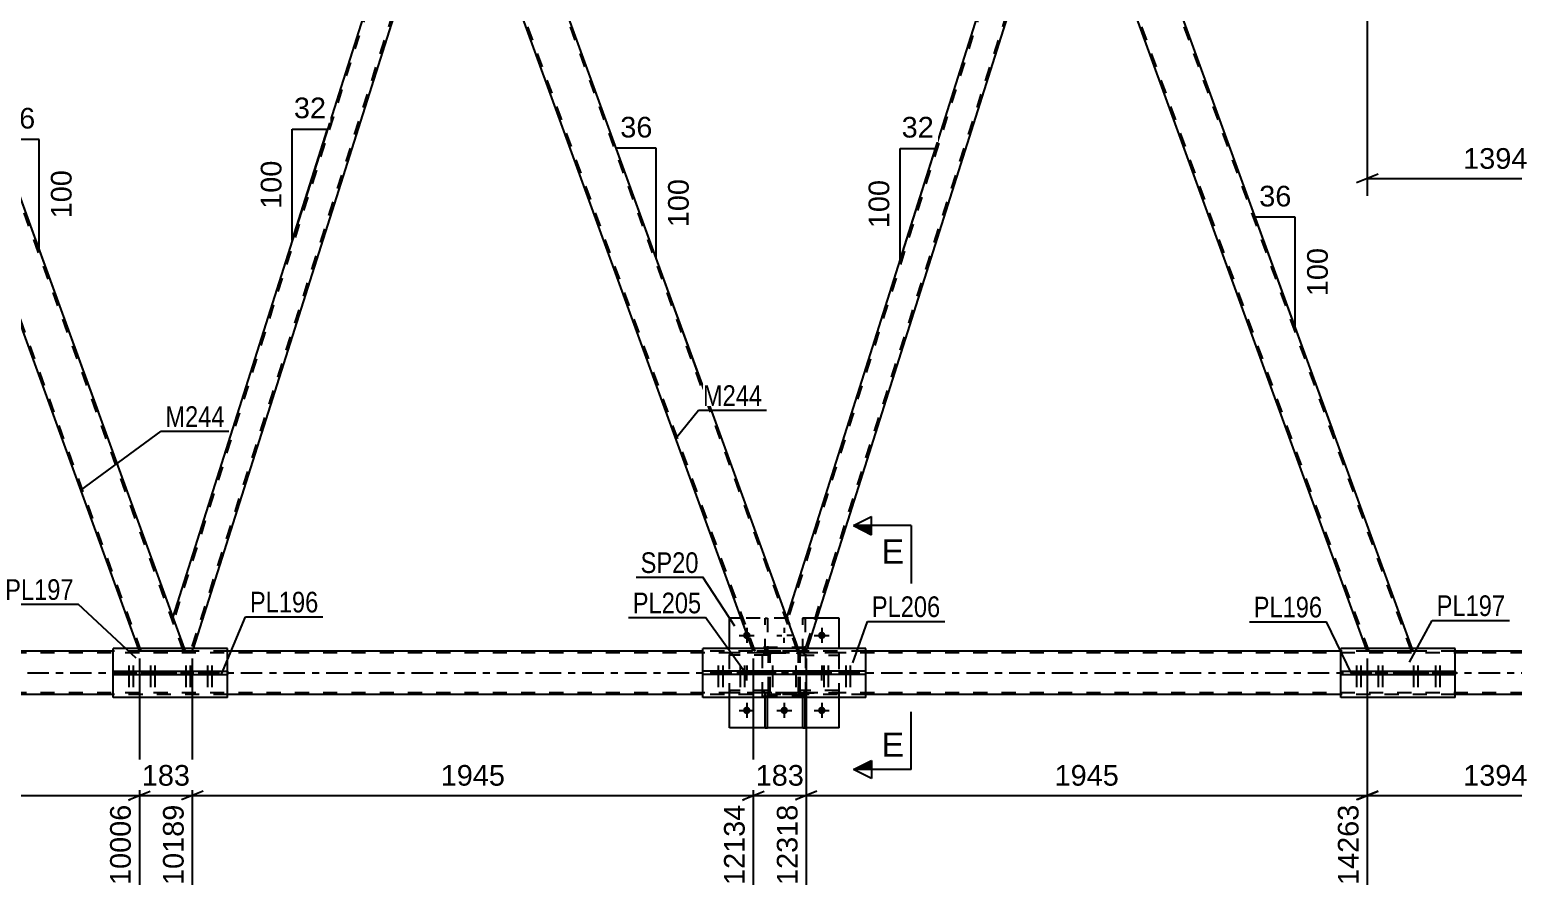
# Model space of a CAD drawing. Header units: millimetres. Extents: x 0 to 841, y -266 to 594.
# Drawn here: x 515.1 to 720.8, y 245.4 to 364.6 of the extents above; entities that cross this region are included whole.
import ezdxf

# ---------------------------------------------------------------- set-up
doc = ezdxf.new("R2010")
doc.units = ezdxf.units.MM
doc.linetypes.add('DXK_LINE_DOT2', pattern=[3.9198, 1.9599, -1.9599])
doc.linetypes.add('DXK_LINE_DOT3', pattern=[5.9187, 2.979, -0.9799, 0.9799, -0.9799])
doc.styles.add('Arial', font='arial.ttf', dxfattribs={"height": 0.2})
doc.styles.add('Arial Narrow', font='ARIALN.TTF', dxfattribs={"height": 0.2})

# ---------------------------------------------------------------- blocks, each defined once
blk = doc.blocks.new('Part-317311845-6178 - 5789')
at = {"color": 2, "linetype": 'Continuous'}
for p, q in [((631.02, 278.78), (608.42, 278.78)), ((608.42, 275.62), (608.42, 278.78)), ((631.02, 275.62), (631.02, 278.78)), ((608.42, 271.98), (608.42, 275.14)), ((631.02, 271.98), (631.02, 275.14)), ((631.02, 271.98), (608.42, 271.98))]:
    blk.add_line(p, q, dxfattribs=at)
at = {"color": 7, "linetype": 'DXK_LINE_DOT2'}
for p, q in [((608.42, 275.14), (608.42, 275.62)), ((631.02, 275.14), (631.02, 275.62))]:
    blk.add_line(p, q, dxfattribs=at)
blk = doc.blocks.new('Bolt-317311845-5844 - 5789')
at = {"linetype": 'Continuous'}
for points in [[(615.05, 280.58, -1), (614.01, 280.58, -1)], [(625.45, 280.58, -1), (624.41, 280.58, -1)], [(615.05, 270.18, -1), (614.01, 270.18, -1)], [(620.25, 270.18, -1), (619.21, 270.18, -1)], [(625.45, 270.18, -1), (624.41, 270.18, -1)]]:
    blk.add_hatch(color=1, dxfattribs=at).paths.add_polyline_path(points)
at = {"color": 1, "linetype": 'Continuous'}
for p, q in [((613.49, 280.58), (615.57, 280.58)), ((614.53, 281.62), (614.53, 279.54)), ((618.69, 280.58), (619.39, 280.58)), ((619.73, 281.62), (619.73, 280.92)), ((619.73, 279.54), (619.73, 280.23)), ((620.77, 280.58), (620.08, 280.58)), ((623.89, 280.58), (625.97, 280.58)), ((624.93, 281.62), (624.93, 279.54)), ((614.53, 276.42), (614.53, 275.72)), ((624.93, 276.42), (624.93, 275.72)), ((613.49, 275.38), (614.19, 275.38)), ((614.53, 274.34), (614.53, 275.03)), ((615.57, 275.38), (614.88, 275.38)), ((623.89, 275.38), (624.59, 275.38)), ((624.93, 274.34), (624.93, 275.03)), ((625.97, 275.38), (625.28, 275.38)), ((613.49, 270.18), (615.57, 270.18)), ((614.53, 271.22), (614.53, 269.14)), ((618.69, 270.18), (620.77, 270.18)), ((619.73, 271.22), (619.73, 269.14)), ((623.89, 270.18), (625.97, 270.18)), ((624.93, 271.22), (624.93, 269.14))]:
    blk.add_line(p, q, dxfattribs=at)
blk = doc.blocks.new('Part-317311845-6183 - 5789')
at = {"color": 2, "linetype": 'Continuous'}
for p, q in [((614.83, 275.62), (608.42, 275.62)), ((608.42, 275.14), (608.42, 275.62)), ((614.83, 275.14), (608.42, 275.14)), ((631.02, 275.62), (614.83, 275.62)), ((614.83, 275.14), (614.83, 275.62)), ((631.02, 275.14), (614.83, 275.14)), ((616.32, 275.14), (616.32, 275.62)), ((623.12, 275.14), (623.12, 275.62)), ((624.62, 275.62), (624.62, 275.14)), ((631.02, 275.14), (631.02, 275.62))]:
    blk.add_line(p, q, dxfattribs=at)
blk = doc.blocks.new('Part-317311845-6388 - 5789')
at = {"color": 7, "linetype": 'DXK_LINE_DOT2'}
for p, q in [((622.29, 278.13), (622.29, 282.98)), ((622.29, 282.98), (622.61, 282.98)), ((622.61, 282.98), (622.61, 278.13)), ((622.29, 278.73), (622.61, 278.73)), ((622.61, 278.13), (622.29, 278.13))]:
    blk.add_line(p, q, dxfattribs=at)
blk = doc.blocks.new('Part-317311845-6386 - 5789')
at = {"color": 7, "linetype": 'DXK_LINE_DOT2'}
for p, q in [((622.61, 272.61), (622.29, 272.61)), ((622.29, 271.98), (622.29, 272.61)), ((622.29, 272.01), (622.61, 272.01)), ((622.61, 271.98), (622.61, 272.61))]:
    blk.add_line(p, q, dxfattribs=at)
at = {"color": 2, "linetype": 'Continuous'}
for p, q in [((622.29, 267.78), (622.29, 271.98)), ((622.61, 267.78), (622.61, 271.98)), ((622.29, 267.78), (622.61, 267.78))]:
    blk.add_line(p, q, dxfattribs=at)
blk = doc.blocks.new('Part-317311845-5930 - 5789')
at = {"color": 7, "linetype": 'DXK_LINE_DOT2'}
for p, q in [((663.65, 397.38), (657.26, 397.38)), ((657.41, 396.98), (657.26, 397.38)), ((700.83, 278.38), (657.52, 397.38)), ((706.7, 278.38), (663.39, 397.38)), ((663.79, 396.98), (663.65, 397.38)), ((700.57, 278.38), (700.43, 278.78)), ((706.96, 278.38), (700.57, 278.38)), ((706.96, 278.38), (706.81, 278.78))]:
    blk.add_line(p, q, dxfattribs=at)
at = {"color": 2, "linetype": 'Continuous'}
for p, q in [((700.43, 278.78), (657.41, 396.98)), ((706.81, 278.78), (663.79, 396.98))]:
    blk.add_line(p, q, dxfattribs=at)
blk = doc.blocks.new('Part-317311845-5950 - 5789')
at = {"color": 7, "linetype": 'DXK_LINE_DOT2'}
for p, q in [((578.51, 397.38), (572.13, 397.38)), ((572.27, 396.98), (572.13, 397.38)), ((615.69, 278.38), (572.38, 397.38)), ((621.57, 278.38), (578.26, 397.38)), ((578.66, 396.98), (578.51, 397.38)), ((615.44, 278.38), (615.29, 278.78)), ((621.82, 278.38), (615.44, 278.38)), ((621.82, 278.38), (621.68, 278.78))]:
    blk.add_line(p, q, dxfattribs=at)
at = {"color": 2, "linetype": 'Continuous'}
for p, q in [((615.29, 278.78), (572.27, 396.98)), ((621.68, 278.78), (578.66, 396.98))]:
    blk.add_line(p, q, dxfattribs=at)
blk = doc.blocks.new('Part-317311845-5955 - 5789')
at = {"color": 7, "linetype": 'DXK_LINE_DOT2'}
for p, q in [((656.56, 397.38), (620.22, 282.77)), ((656.31, 397.38), (656.18, 396.98)), ((657.26, 397.38), (656.31, 397.38)), ((657.26, 397.38), (659, 392.61)), ((658.86, 392.98), (622.52, 278.38)), ((621.82, 278.38), (620.09, 283.14)), ((622.77, 278.38), (621.82, 278.38)), ((622.77, 278.38), (622.9, 278.78))]:
    blk.add_line(p, q, dxfattribs=at)
at = {"color": 2, "linetype": 'Continuous'}
for p, q in [((656.18, 396.98), (620.09, 283.14)), ((659, 392.61), (622.9, 278.78))]:
    blk.add_line(p, q, dxfattribs=at)
blk = doc.blocks.new('Part-317311845-5960 - 5789')
at = {"color": 7, "linetype": 'DXK_LINE_DOT2'}
for p, q in [((571.43, 397.38), (535.09, 282.77)), ((571.18, 397.38), (571.05, 396.98)), ((572.13, 397.38), (571.18, 397.38)), ((572.13, 397.38), (573.86, 392.61)), ((573.73, 392.98), (537.39, 278.38)), ((536.69, 278.38), (534.95, 283.14)), ((537.64, 278.38), (536.69, 278.38)), ((537.64, 278.38), (537.77, 278.78))]:
    blk.add_line(p, q, dxfattribs=at)
at = {"color": 2, "linetype": 'Continuous'}
for p, q in [((571.05, 396.98), (534.95, 283.14)), ((573.86, 392.61), (537.77, 278.78))]:
    blk.add_line(p, q, dxfattribs=at)
blk = doc.blocks.new('Part-317311845-5978 - 5789')
at = {"color": 2, "linetype": 'Continuous'}
for p, q in [((612.13, 278.78), (612.13, 282.98)), ((613.76, 282.98), (612.13, 282.98)), ((627.33, 282.98), (624.23, 282.98)), ((627.33, 278.78), (627.33, 282.98)), ((612.13, 267.78), (612.13, 271.98)), ((627.33, 267.78), (627.33, 271.98)), ((627.33, 267.78), (612.13, 267.78))]:
    blk.add_line(p, q, dxfattribs=at)
at = {"color": 7, "linetype": 'DXK_LINE_DOT2'}
for p, q in [((624.23, 282.98), (613.76, 282.98)), ((612.13, 271.98), (612.13, 278.78)), ((627.33, 271.98), (627.33, 278.78))]:
    blk.add_line(p, q, dxfattribs=at)
blk = doc.blocks.new('Part-317311845-6356 - 5789')
at = {"color": 7, "linetype": 'DXK_LINE_DOT2'}
for p, q in [((617.41, 272.61), (617.09, 272.61)), ((617.09, 271.98), (617.09, 272.61)), ((617.09, 272.01), (617.41, 272.01)), ((617.41, 271.98), (617.41, 272.61))]:
    blk.add_line(p, q, dxfattribs=at)
at = {"color": 2, "linetype": 'Continuous'}
for p, q in [((617.09, 267.78), (617.09, 271.98)), ((617.41, 267.78), (617.41, 271.98)), ((617.09, 267.78), (617.41, 267.78))]:
    blk.add_line(p, q, dxfattribs=at)
blk = doc.blocks.new('Bolt-317311845-6173 - 5789')
at = {"linetype": 'Continuous'}
for points in [[(529.19, 275.62), (528.47, 275.62), (528.47, 275.14), (529.19, 275.14)], [(529.79, 275.62), (529.07, 275.62), (529.07, 275.14), (529.79, 275.14)], [(532.2, 275.62), (531.48, 275.62), (531.48, 275.14), (532.2, 275.14)], [(532.8, 275.62), (532.08, 275.62), (532.08, 275.14), (532.8, 275.14)]]:
    blk.add_hatch(color=1, dxfattribs=at).paths.add_polyline_path(points)
at = {"color": 1, "linetype": 'Continuous'}
for p, q in [((528.83, 276.42), (528.83, 273.42)), ((529.43, 276.42), (529.43, 273.42)), ((531.84, 276.42), (531.84, 273.42)), ((532.44, 276.42), (532.44, 273.42)), ((528.47, 275.62), (528.47, 275.14)), ((529.07, 275.62), (529.07, 275.14)), ((529.19, 275.62), (529.19, 275.14)), ((529.79, 275.62), (529.79, 275.14)), ((531.48, 275.62), (531.48, 275.14)), ((532.08, 275.62), (532.08, 275.14)), ((532.2, 275.62), (532.2, 275.14)), ((532.8, 275.62), (532.8, 275.14))]:
    blk.add_line(p, q, dxfattribs=at)
blk = doc.blocks.new('Part-317311845-6358 - 5789')
at = {"color": 7, "linetype": 'DXK_LINE_DOT2'}
for p, q in [((617.09, 278.13), (617.09, 282.98)), ((617.09, 282.98), (617.41, 282.98)), ((617.41, 282.98), (617.41, 278.13)), ((617.09, 278.73), (617.41, 278.73)), ((617.41, 278.13), (617.09, 278.13))]:
    blk.add_line(p, q, dxfattribs=at)
blk = doc.blocks.new('Bolt-317311845-6213 - 5789')
at = {"linetype": 'Continuous'}
for points in [[(699.45, 275.62), (698.73, 275.62), (698.73, 275.14), (699.45, 275.14)], [(700.06, 275.62), (699.34, 275.62), (699.34, 275.14), (700.06, 275.14)], [(702.47, 275.62), (701.75, 275.62), (701.75, 275.14), (702.47, 275.14)], [(703.07, 275.62), (702.35, 275.62), (702.35, 275.14), (703.07, 275.14)]]:
    blk.add_hatch(color=1, dxfattribs=at).paths.add_polyline_path(points)
at = {"color": 1, "linetype": 'Continuous'}
for p, q in [((699.09, 276.42), (699.09, 273.42)), ((699.7, 276.42), (699.7, 273.42)), ((702.11, 276.42), (702.11, 273.42)), ((702.71, 276.42), (702.71, 273.42)), ((698.73, 275.62), (698.73, 275.14)), ((699.34, 275.62), (699.34, 275.14)), ((699.45, 275.62), (699.45, 275.14)), ((700.06, 275.62), (700.06, 275.14)), ((701.75, 275.62), (701.75, 275.14)), ((702.35, 275.62), (702.35, 275.14)), ((702.47, 275.62), (702.47, 275.14)), ((703.07, 275.62), (703.07, 275.14))]:
    blk.add_line(p, q, dxfattribs=at)
blk = doc.blocks.new('Part-317311845-6131 - 5789')
at = {"color": 7, "linetype": 'DXK_LINE_DOT2'}
for p, q in [((722.38, 278.14), (130.06, 278.14)), ((542.52, 278.38), (526.66, 278.38)), ((631.02, 278.38), (608.42, 278.38)), ((712.78, 278.38), (696.93, 278.38)), ((722.38, 272.62), (130.06, 272.62)), ((542.52, 272.38), (526.66, 272.38)), ((631.02, 272.38), (608.42, 272.38)), ((712.78, 272.38), (696.93, 272.38))]:
    blk.add_line(p, q, dxfattribs=at)
at = {"color": 2, "linetype": 'Continuous'}
for p, q in [((526.66, 278.38), (460.76, 278.38)), ((608.42, 278.38), (542.52, 278.38)), ((696.93, 278.38), (631.02, 278.38)), ((722.38, 278.38), (712.78, 278.38)), ((526.66, 272.38), (460.76, 272.38)), ((608.42, 272.38), (542.52, 272.38)), ((696.93, 272.38), (631.02, 272.38)), ((722.38, 272.38), (712.78, 272.38))]:
    blk.add_line(p, q, dxfattribs=at)
at = {"color": 7, "linetype": 'DXK_LINE_DOT3'}
blk.add_line((130.06, 275.38), (722.38, 275.38), dxfattribs=at)
blk = doc.blocks.new('Part-317311845-6171 - 5789')
at = {"color": 2, "linetype": 'Continuous'}
for p, q in [((526.66, 275.62), (542.52, 275.62)), ((526.66, 275.62), (526.66, 275.14)), ((526.66, 275.14), (542.52, 275.14)), ((533.07, 275.14), (533.07, 275.62)), ((536.11, 275.62), (536.11, 275.14)), ((542.52, 275.62), (542.52, 275.14))]:
    blk.add_line(p, q, dxfattribs=at)
blk = doc.blocks.new('Bolt-317311845-6172 - 5789')
at = {"linetype": 'Continuous'}
for points in [[(537.09, 275.62), (536.37, 275.62), (536.37, 275.14), (537.09, 275.14)], [(537.7, 275.62), (536.98, 275.62), (536.98, 275.14), (537.7, 275.14)], [(540.11, 275.62), (539.39, 275.62), (539.39, 275.14), (540.11, 275.14)], [(540.71, 275.62), (539.99, 275.62), (539.99, 275.14), (540.71, 275.14)]]:
    blk.add_hatch(color=1, dxfattribs=at).paths.add_polyline_path(points)
at = {"color": 1, "linetype": 'Continuous'}
for p, q in [((536.73, 276.42), (536.73, 273.42)), ((537.34, 276.42), (537.34, 273.42)), ((539.75, 276.42), (539.75, 273.42)), ((540.35, 276.42), (540.35, 273.42)), ((536.37, 275.62), (536.37, 275.14)), ((536.98, 275.62), (536.98, 275.14)), ((537.09, 275.62), (537.09, 275.14)), ((537.7, 275.62), (537.7, 275.14)), ((539.39, 275.62), (539.39, 275.14)), ((539.99, 275.62), (539.99, 275.14)), ((540.11, 275.62), (540.11, 275.14)), ((540.71, 275.62), (540.71, 275.14))]:
    blk.add_line(p, q, dxfattribs=at)
blk = doc.blocks.new('Bolt-317311845-6212 - 5789')
at = {"linetype": 'Continuous'}
for points in [[(707.36, 275.62), (706.64, 275.62), (706.64, 275.14), (707.36, 275.14)], [(707.96, 275.62), (707.24, 275.62), (707.24, 275.14), (707.96, 275.14)], [(710.38, 275.62), (709.66, 275.62), (709.66, 275.14), (710.38, 275.14)], [(710.98, 275.62), (710.26, 275.62), (710.26, 275.14), (710.98, 275.14)]]:
    blk.add_hatch(color=1, dxfattribs=at).paths.add_polyline_path(points)
at = {"color": 1, "linetype": 'Continuous'}
for p, q in [((707, 276.42), (707, 273.42)), ((707.6, 276.42), (707.6, 273.42)), ((710.02, 276.42), (710.02, 273.42)), ((710.62, 276.42), (710.62, 273.42)), ((706.64, 275.62), (706.64, 275.14)), ((707.24, 275.62), (707.24, 275.14)), ((707.36, 275.62), (707.36, 275.14)), ((707.96, 275.62), (707.96, 275.14)), ((709.66, 275.62), (709.66, 275.14)), ((710.26, 275.62), (710.26, 275.14)), ((710.38, 275.62), (710.38, 275.14)), ((710.98, 275.62), (710.98, 275.14))]:
    blk.add_line(p, q, dxfattribs=at)
blk = doc.blocks.new('Part-317311845-6218 - 5789')
at = {"color": 2, "linetype": 'Continuous'}
for p, q in [((712.78, 278.78), (696.93, 278.78)), ((696.93, 275.62), (696.93, 278.78)), ((712.78, 275.62), (712.78, 278.78)), ((696.93, 271.98), (696.93, 275.14)), ((712.78, 271.98), (712.78, 275.14)), ((712.78, 271.98), (696.93, 271.98))]:
    blk.add_line(p, q, dxfattribs=at)
at = {"color": 7, "linetype": 'DXK_LINE_DOT2'}
for p, q in [((696.93, 275.14), (696.93, 275.62)), ((712.78, 275.14), (712.78, 275.62))]:
    blk.add_line(p, q, dxfattribs=at)
blk = doc.blocks.new('Part-317311845-6223 - 5789')
at = {"color": 2, "linetype": 'Continuous'}
for p, q in [((696.93, 275.62), (712.78, 275.62)), ((696.93, 275.62), (696.93, 275.14)), ((696.93, 275.14), (712.78, 275.14)), ((703.34, 275.14), (703.34, 275.62)), ((706.38, 275.62), (706.38, 275.14)), ((712.78, 275.62), (712.78, 275.14))]:
    blk.add_line(p, q, dxfattribs=at)
blk = doc.blocks.new('Bolt-317311845-6231 - 5789')
at = {"linetype": 'Continuous'}
for points in [[(625.6, 275.62), (624.88, 275.62), (624.88, 275.14), (625.6, 275.14)], [(626.2, 275.62), (625.48, 275.62), (625.48, 275.14), (626.2, 275.14)], [(628.62, 275.62), (627.9, 275.62), (627.9, 275.14), (628.62, 275.14)], [(629.22, 275.62), (628.5, 275.62), (628.5, 275.14), (629.22, 275.14)]]:
    blk.add_hatch(color=1, dxfattribs=at).paths.add_polyline_path(points)
at = {"color": 1, "linetype": 'Continuous'}
for p, q in [((625.24, 276.42), (625.24, 273.42)), ((625.84, 276.42), (625.84, 273.42)), ((628.26, 276.42), (628.26, 273.42)), ((628.86, 276.42), (628.86, 273.42)), ((624.88, 275.62), (624.88, 275.14)), ((625.48, 275.62), (625.48, 275.14)), ((625.6, 275.62), (625.6, 275.14)), ((626.2, 275.62), (626.2, 275.14)), ((627.9, 275.62), (627.9, 275.14)), ((628.5, 275.62), (628.5, 275.14)), ((628.62, 275.62), (628.62, 275.14)), ((629.22, 275.62), (629.22, 275.14))]:
    blk.add_line(p, q, dxfattribs=at)
blk = doc.blocks.new('Bolt-317311845-6232 - 5789')
at = {"linetype": 'Continuous'}
for points in [[(618.48, 275.62), (617.76, 275.62), (617.76, 275.14), (618.48, 275.14)], [(618.48, 275.62), (617.76, 275.62), (617.76, 275.14), (618.48, 275.14)], [(621.68, 275.62), (620.96, 275.62), (620.96, 275.14), (621.68, 275.14)], [(621.68, 275.62), (620.96, 275.62), (620.96, 275.14), (621.68, 275.14)]]:
    blk.add_hatch(color=1, dxfattribs=at).paths.add_polyline_path(points)
at = {"color": 1, "linetype": 'Continuous'}
for p, q in [((618.12, 276.42), (618.12, 273.42)), ((618.12, 276.42), (618.12, 273.42)), ((621.32, 276.42), (621.32, 273.42)), ((621.32, 276.42), (621.32, 273.42)), ((617.76, 275.62), (617.76, 275.14)), ((617.76, 275.62), (617.76, 275.14)), ((618.48, 275.62), (618.48, 275.14)), ((618.48, 275.62), (618.48, 275.14)), ((620.96, 275.62), (620.96, 275.14)), ((620.96, 275.62), (620.96, 275.14)), ((621.68, 275.62), (621.68, 275.14)), ((621.68, 275.62), (621.68, 275.14))]:
    blk.add_line(p, q, dxfattribs=at)
blk = doc.blocks.new('Bolt-317311845-6233 - 5789')
at = {"linetype": 'Continuous'}
for points in [[(610.94, 275.62), (610.22, 275.62), (610.22, 275.14), (610.94, 275.14)], [(611.55, 275.62), (610.83, 275.62), (610.83, 275.14), (611.55, 275.14)], [(613.96, 275.62), (613.24, 275.62), (613.24, 275.14), (613.96, 275.14)], [(614.56, 275.62), (613.84, 275.62), (613.84, 275.14), (614.56, 275.14)]]:
    blk.add_hatch(color=1, dxfattribs=at).paths.add_polyline_path(points)
at = {"color": 1, "linetype": 'Continuous'}
for p, q in [((610.58, 276.42), (610.58, 273.42)), ((611.19, 276.42), (611.19, 273.42)), ((613.6, 276.42), (613.6, 273.42)), ((614.2, 276.42), (614.2, 273.42)), ((610.22, 275.62), (610.22, 275.14)), ((610.83, 275.62), (610.83, 275.14)), ((610.94, 275.62), (610.94, 275.14)), ((611.55, 275.62), (611.55, 275.14)), ((613.24, 275.62), (613.24, 275.14)), ((613.84, 275.62), (613.84, 275.14)), ((613.96, 275.62), (613.96, 275.14)), ((614.56, 275.62), (614.56, 275.14))]:
    blk.add_line(p, q, dxfattribs=at)
blk = doc.blocks.new('Part-317311845-6418 - 5789')
at = {"color": 7, "linetype": 'DXK_LINE_DOT2'}
for p, q in [((493.38, 397.38), (486.99, 397.38)), ((487.14, 396.98), (486.99, 397.38)), ((530.56, 278.38), (487.25, 397.38)), ((536.43, 278.38), (493.12, 397.38)), ((493.52, 396.98), (493.38, 397.38)), ((530.3, 278.38), (530.16, 278.78)), ((536.69, 278.38), (530.3, 278.38)), ((536.69, 278.38), (536.54, 278.78))]:
    blk.add_line(p, q, dxfattribs=at)
at = {"color": 2, "linetype": 'Continuous'}
for p, q in [((530.16, 278.78), (487.14, 396.98)), ((536.54, 278.78), (493.52, 396.98))]:
    blk.add_line(p, q, dxfattribs=at)
blk = doc.blocks.new('Part-317311845-6342 - 5789')
at = {"color": 7, "linetype": 'DXK_LINE_DOT2'}
for p, q in [((617.53, 272.94), (612.13, 272.94)), ((612.13, 272.94), (612.13, 272.62)), ((617.53, 272.62), (612.13, 272.62)), ((616.93, 272.62), (616.93, 272.94)), ((617.53, 272.62), (617.53, 272.94))]:
    blk.add_line(p, q, dxfattribs=at)
blk = doc.blocks.new('Part-317311845-6343 - 5789')
at = {"color": 7, "linetype": 'DXK_LINE_DOT2'}
for p, q in [((617.53, 278.14), (612.13, 278.14)), ((612.13, 278.14), (612.13, 277.82)), ((617.53, 277.82), (612.13, 277.82)), ((616.93, 277.82), (616.93, 278.14)), ((617.53, 277.82), (617.53, 278.14))]:
    blk.add_line(p, q, dxfattribs=at)
blk = doc.blocks.new('Part-317311845-6354 - 5789')
at = {"color": 7, "linetype": 'DXK_LINE_DOT2'}
for p, q in [((627.33, 272.94), (621.93, 272.94)), ((621.93, 272.94), (621.93, 272.62)), ((621.93, 272.62), (627.33, 272.62)), ((622.53, 272.62), (622.53, 272.94)), ((627.33, 272.62), (627.33, 272.94))]:
    blk.add_line(p, q, dxfattribs=at)
blk = doc.blocks.new('Part-317311845-6355 - 5789')
at = {"color": 7, "linetype": 'DXK_LINE_DOT2'}
for p, q in [((627.33, 278.14), (621.93, 278.14)), ((621.93, 278.14), (621.93, 277.82)), ((621.93, 277.82), (627.33, 277.82)), ((622.53, 277.82), (622.53, 278.14)), ((627.33, 277.82), (627.33, 278.14))]:
    blk.add_line(p, q, dxfattribs=at)
blk = doc.blocks.new('Part-317311845-6371 - 5789')
at = {"color": 7, "linetype": 'DXK_LINE_DOT2'}
for p, q in [((622.73, 278.91), (616.73, 278.91)), ((616.73, 272.11), (616.73, 278.91)), ((622.73, 272.11), (622.73, 278.91)), ((622.73, 272.11), (616.73, 272.11))]:
    blk.add_line(p, q, dxfattribs=at)
blk = doc.blocks.new('Part-317311845-6372 - 5789')
at = {"color": 7, "linetype": 'DXK_LINE_DOT2'}
for p, q in [((617.53, 277.9), (617.57, 278.07)), ((617.57, 278.07), (617.53, 277.9)), ((617.53, 272.86), (617.53, 277.9)), ((617.57, 278.07), (617.57, 278.08)), ((617.57, 278.08), (617.57, 278.07)), ((617.77, 277.9), (617.79, 277.99)), ((617.77, 272.86), (617.77, 277.9)), ((617.79, 277.99), (617.84, 278.07)), ((617.83, 278.34), (618.01, 278.38)), ((618.01, 278.38), (617.83, 278.34)), ((617.84, 278.07), (617.92, 278.12)), ((617.92, 278.12), (618.01, 278.14)), ((621.45, 278.38), (618.01, 278.38)), ((618.01, 278.14), (621.45, 278.14)), ((621.45, 278.38), (621.64, 278.34)), ((621.64, 278.34), (621.45, 278.38)), ((621.45, 278.14), (621.55, 278.12)), ((621.55, 278.12), (621.62, 278.07)), ((621.62, 278.07), (621.68, 277.99)), ((621.68, 277.99), (621.69, 277.9)), ((621.69, 272.86), (621.69, 277.9)), ((621.9, 278.08), (621.9, 278.07)), ((621.9, 278.07), (621.9, 278.08)), ((621.9, 278.07), (621.93, 277.9)), ((621.93, 277.9), (621.9, 278.07)), ((621.93, 272.86), (621.93, 277.9)), ((617.55, 272.76), (617.53, 272.86)), ((617.53, 272.86), (617.55, 272.76)), ((617.57, 272.67), (617.55, 272.76)), ((617.55, 272.76), (617.57, 272.67)), ((617.79, 272.76), (617.77, 272.86)), ((617.84, 272.69), (617.79, 272.76)), ((618.01, 272.38), (617.83, 272.41)), ((617.83, 272.41), (618.01, 272.38)), ((617.92, 272.63), (617.84, 272.69)), ((618.01, 272.62), (617.92, 272.63)), ((621.45, 272.62), (618.01, 272.62)), ((621.45, 272.38), (618.01, 272.38)), ((621.55, 272.63), (621.45, 272.62)), ((621.64, 272.41), (621.45, 272.38)), ((621.45, 272.38), (621.64, 272.41)), ((621.62, 272.69), (621.55, 272.63)), ((621.68, 272.76), (621.62, 272.69)), ((621.69, 272.86), (621.68, 272.76)), ((621.92, 272.76), (621.9, 272.67)), ((621.9, 272.67), (621.92, 272.76)), ((621.93, 272.86), (621.92, 272.76)), ((621.92, 272.76), (621.93, 272.86))]:
    blk.add_line(p, q, dxfattribs=at)
at = {"color": 7, "linetype": 'DXK_LINE_DOT3'}
blk.add_line((619.73, 275.38), (619.73, 275.38), dxfattribs=at)
at = {"color": 7, "linetype": 'DXK_LINE_DOT2'}
for centre, start, end in [((618.01, 277.9), 112.5, 157.5), ((618.01, 277.9), 112.5, 157.5), ((621.45, 277.9), 22.5, 67.5), ((621.45, 277.9), 22.5, 67.5), ((618.01, 272.86), 202.5, 247.5), ((618.01, 272.86), 202.5, 247.5), ((621.45, 272.86), 292.5, 337.5), ((621.45, 272.86), 292.5, 337.5)]:
    blk.add_arc(centre, 0.48, start, end, dxfattribs=at)
blk = doc.blocks.new('Part-317311845-6383 - 5789')
at = {"color": 2, "linetype": 'Continuous'}
for p, q in [((542.52, 278.78), (526.66, 278.78)), ((526.66, 275.62), (526.66, 278.78)), ((542.52, 275.62), (542.52, 278.78)), ((526.66, 271.98), (526.66, 275.14)), ((542.52, 271.98), (542.52, 275.14)), ((542.52, 271.98), (526.66, 271.98))]:
    blk.add_line(p, q, dxfattribs=at)
at = {"color": 7, "linetype": 'DXK_LINE_DOT2'}
for p, q in [((526.66, 275.14), (526.66, 275.62)), ((542.52, 275.14), (542.52, 275.62))]:
    blk.add_line(p, q, dxfattribs=at)
blk = doc.blocks.new('AngleDimension-317311845-6854 - 5789')
at = {"color": 7, "linetype": 'Continuous'}
for p, q in [((601.98, 348.11), (596.44, 348.11)), ((601.98, 332.89), (596.44, 348.11)), ((601.98, 332.89), (601.98, 348.11)), ((609.21, 313.03), (601.98, 332.89))]:
    blk.add_line(p, q, dxfattribs=at)
at = {"color": 0}
for points in [[(602.03, 349.01), (602.03, 353.21), (596.39, 353.21), (596.39, 349.01)], [(607.08, 344.44), (602.88, 344.44), (602.88, 336.57), (607.08, 336.57)]]:
    blk.add_wipeout(points, dxfattribs=at)
at = {"color": 3, "style": 'Arial'}
blk.add_text('36', height=2.865, dxfattribs=at).set_placement((596.99, 349.61))
blk.add_text('100', height=2.865, rotation=90.0002, dxfattribs=at).set_placement((606.48, 337.17))
blk = doc.blocks.new('AngleDimension-317311845-7195 - 5789')
at = {"color": 7, "linetype": 'Continuous'}
for p, q in [((690.6, 338.55), (685.05, 338.55)), ((690.6, 323.33), (685.05, 338.55)), ((690.6, 323.33), (690.6, 338.55)), ((695.88, 308.8), (690.6, 323.33))]:
    blk.add_line(p, q, dxfattribs=at)
at = {"color": 0}
for points in [[(690.65, 339.45), (690.65, 343.65), (685, 343.65), (685, 339.45)], [(695.7, 334.88), (691.5, 334.88), (691.5, 327.01), (695.7, 327.01)]]:
    blk.add_wipeout(points, dxfattribs=at)
at = {"color": 3, "style": 'Arial'}
blk.add_text('36', height=2.865, dxfattribs=at).set_placement((685.6, 340.05))
blk.add_text('100', height=2.865, rotation=90.0002, dxfattribs=at).set_placement((695.1, 327.61))
blk = doc.blocks.new('StraightDimension-317311845-13139 - 5789')
at = {"color": 7, "linetype": 'Continuous'}
for p, q in [((537.64, 277.38), (537.64, 245.97)), ((615.44, 277.38), (615.44, 245.97)), ((539.14, 258.99), (536.14, 257.79)), ((537.64, 258.39), (615.44, 258.39)), ((613.94, 257.79), (616.94, 258.99))]:
    blk.add_line(p, q, dxfattribs=at)
at = {"color": 0}
blk.add_wipeout([(581.59, 259.14), (581.59, 263.34), (571.49, 263.34), (571.49, 259.14)], dxfattribs=at)
at = {"color": 0, "linetype": 'Continuous'}
blk.add_wipeout([(614.84, 257.69), (610.64, 257.69), (610.64, 245.37), (614.84, 245.37)], dxfattribs=at)
at = {"color": 3, "style": 'Arial'}
blk.add_text('1945', height=2.865, dxfattribs=at).set_placement((572.09, 259.74))
at = {"color": 3, "linetype": 'Continuous', "style": 'Arial'}
blk.add_text('12134', height=2.865, rotation=90.0002, dxfattribs=at).set_placement((614.24, 245.97))
blk = doc.blocks.new('AngleDimension-317311845-7181 - 5789')
at = {"color": 7, "linetype": 'Continuous'}
for p, q in [((635.79, 348.1), (640.69, 348.1)), ((635.79, 332.66), (640.69, 348.1)), ((635.79, 332.66), (635.79, 348.1)), ((640.87, 348.7), (640.69, 348.1))]:
    blk.add_line(p, q, dxfattribs=at)
at = {"color": 0}
for points in [[(641.06, 349), (641.06, 353.2), (635.41, 353.2), (635.41, 349)], [(634.89, 344.31), (630.69, 344.31), (630.69, 336.44), (634.89, 336.44)]]:
    blk.add_wipeout(points, dxfattribs=at)
at = {"color": 3, "style": 'Arial'}
blk.add_text('32', height=2.865, dxfattribs=at).set_placement((636.01, 349.6))
blk.add_text('100', height=2.865, rotation=90.0002, dxfattribs=at).set_placement((634.29, 337.04))
blk = doc.blocks.new('StraightDimension-317311845-13141 - 5789')
at = {"color": 7, "linetype": 'Continuous'}
for p, q in [((452.5, 277.38), (452.5, 248.19)), ((530.3, 277.38), (530.3, 245.97)), ((454, 258.99), (451, 257.79)), ((452.5, 258.39), (530.3, 258.39)), ((528.8, 257.79), (531.8, 258.99))]:
    blk.add_line(p, q, dxfattribs=at)
at = {"color": 0}
blk.add_wipeout([(496.45, 259.14), (496.45, 263.34), (486.36, 263.34), (486.36, 259.14)], dxfattribs=at)
at = {"color": 0, "linetype": 'Continuous'}
blk.add_wipeout([(529.7, 257.69), (525.5, 257.69), (525.5, 245.37), (529.7, 245.37)], dxfattribs=at)
at = {"color": 3, "style": 'Arial'}
blk.add_text('1945', height=2.865, dxfattribs=at).set_placement((486.96, 259.74))
at = {"color": 3, "linetype": 'Continuous', "style": 'Arial'}
blk.add_text('10006', height=2.865, rotation=90.0002, dxfattribs=at).set_placement((529.1, 245.97))
blk = doc.blocks.new('StraightDimension-317311845-13138 - 5789')
at = {"color": 7, "linetype": 'Continuous'}
for p, q in [((615.44, 277.38), (615.44, 245.97)), ((622.77, 277.38), (622.77, 245.97)), ((613.94, 257.79), (616.94, 258.99)), ((615.44, 258.39), (622.77, 258.39)), ((624.27, 258.99), (621.27, 257.79))]:
    blk.add_line(p, q, dxfattribs=at)
at = {"color": 0}
blk.add_wipeout([(623.04, 259.14), (623.04, 263.34), (615.17, 263.34), (615.17, 259.14)], dxfattribs=at)
at = {"color": 0, "linetype": 'Continuous'}
blk.add_wipeout([(622.17, 257.69), (617.97, 257.69), (617.97, 245.37), (622.17, 245.37)], dxfattribs=at)
at = {"color": 3, "style": 'Arial'}
blk.add_text('183', height=2.865, dxfattribs=at).set_placement((615.77, 259.74))
at = {"color": 3, "linetype": 'Continuous', "style": 'Arial'}
blk.add_text('12318', height=2.865, rotation=90.0002, dxfattribs=at).set_placement((621.57, 245.97))
blk = doc.blocks.new('AngleDimension-317311845-7150 - 5789')
at = {"color": 7, "linetype": 'Continuous'}
for p, q in [((551.5, 350.78), (556.4, 350.78)), ((551.5, 335.34), (556.4, 350.78)), ((551.5, 335.34), (551.5, 350.78)), ((555.94, 349.33), (556.4, 350.78))]:
    blk.add_line(p, q, dxfattribs=at)
at = {"color": 0}
for points in [[(556.78, 351.68), (556.78, 355.88), (551.13, 355.88), (551.13, 351.68)], [(550.6, 346.99), (546.4, 346.99), (546.4, 339.12), (550.6, 339.12)]]:
    blk.add_wipeout(points, dxfattribs=at)
at = {"color": 3, "style": 'Arial'}
blk.add_text('32', height=2.865, dxfattribs=at).set_placement((551.73, 352.28))
blk.add_text('100', height=2.865, rotation=90.0002, dxfattribs=at).set_placement((550, 339.72))
blk = doc.blocks.new('StraightDimension-317311845-6838 - 5789')
at = {"color": 7, "linetype": 'Continuous'}
for p, q in [((758.62, 398.88), (757.42, 401.88)), ((702.37, 400.38), (760.42, 400.38)), ((758.02, 275.38), (758.02, 400.38)), ((757.42, 276.88), (758.62, 273.88)), ((737.88, 275.38), (760.42, 275.38))]:
    blk.add_line(p, q, dxfattribs=at)
at = {"color": 0}
blk.add_wipeout([(757.27, 342.92), (753.07, 342.92), (753.07, 332.83), (757.27, 332.83)], dxfattribs=at)
at = {"color": 3, "style": 'Arial'}
blk.add_text('3125', height=2.865, rotation=90.0002, dxfattribs=at).set_placement((756.67, 333.43))
blk = doc.blocks.new('StraightDimension-317311845-7662 - 5789')
at = {"color": 7, "linetype": 'Continuous'}
for p, q in [((700.57, 396.38), (700.57, 341.52)), ((736.08, 279.38), (736.08, 346.77)), ((702.07, 344.52), (699.07, 343.32)), ((700.57, 343.92), (736.08, 343.92)), ((734.58, 343.32), (737.58, 344.52))]:
    blk.add_line(p, q, dxfattribs=at)
at = {"color": 0}
blk.add_wipeout([(723.38, 344.67), (723.38, 348.87), (713.28, 348.87), (713.28, 344.67)], dxfattribs=at)
at = {"color": 3, "style": 'Arial'}
blk.add_text('1394', height=2.865, dxfattribs=at).set_placement((713.88, 345.27))
blk = doc.blocks.new('AngleDimension-317311845-7673 - 5789')
at = {"color": 7, "linetype": 'Continuous'}
for p, q in [((516.4, 349.35), (510.86, 349.35)), ((516.4, 334.13), (510.86, 349.35)), ((516.4, 334.13), (516.4, 349.35)), ((524.61, 311.57), (516.4, 334.13))]:
    blk.add_line(p, q, dxfattribs=at)
at = {"color": 0}
for points in [[(516.45, 350.25), (516.45, 354.45), (510.8, 354.45), (510.8, 350.25)], [(521.5, 345.67), (517.3, 345.67), (517.3, 337.8), (521.5, 337.8)]]:
    blk.add_wipeout(points, dxfattribs=at)
at = {"color": 3, "style": 'Arial'}
blk.add_text('36', height=2.865, dxfattribs=at).set_placement((511.4, 350.85))
blk.add_text('100', height=2.865, rotation=90.0002, dxfattribs=at).set_placement((520.9, 338.4))
blk = doc.blocks.new('StraightDimension-317311845-13136 - 5789')
at = {"color": 7, "linetype": 'Continuous'}
for p, q in [((700.57, 277.38), (700.57, 245.97)), ((736.08, 271.38), (736.08, 245.97)), ((702.07, 258.99), (699.07, 257.79)), ((700.57, 258.39), (736.08, 258.39)), ((734.58, 257.79), (737.58, 258.99))]:
    blk.add_line(p, q, dxfattribs=at)
at = {"color": 0}
blk.add_wipeout([(723.38, 259.14), (723.38, 263.34), (713.28, 263.34), (713.28, 259.14)], dxfattribs=at)
at = {"color": 0, "linetype": 'Continuous'}
blk.add_wipeout([(735.48, 257.69), (731.28, 257.69), (731.28, 245.37), (735.48, 245.37)], dxfattribs=at)
at = {"color": 3, "style": 'Arial'}
blk.add_text('1394', height=2.865, dxfattribs=at).set_placement((713.88, 259.74))
at = {"color": 3, "linetype": 'Continuous', "style": 'Arial'}
blk.add_text('15656', height=2.865, rotation=90.0002, dxfattribs=at).set_placement((734.88, 245.97))
blk = doc.blocks.new('StraightDimension-317311845-13137 - 5789')
at = {"color": 7, "linetype": 'Continuous'}
for p, q in [((622.77, 277.38), (622.77, 245.97)), ((700.57, 277.38), (700.57, 245.97)), ((624.27, 258.99), (621.27, 257.79)), ((622.77, 258.39), (700.57, 258.39)), ((699.07, 257.79), (702.07, 258.99))]:
    blk.add_line(p, q, dxfattribs=at)
at = {"color": 0}
blk.add_wipeout([(666.72, 259.14), (666.72, 263.34), (656.62, 263.34), (656.62, 259.14)], dxfattribs=at)
at = {"color": 0, "linetype": 'Continuous'}
blk.add_wipeout([(699.97, 257.69), (695.77, 257.69), (695.77, 245.37), (699.97, 245.37)], dxfattribs=at)
at = {"color": 3, "style": 'Arial'}
blk.add_text('1945', height=2.865, dxfattribs=at).set_placement((657.22, 259.74))
at = {"color": 3, "linetype": 'Continuous', "style": 'Arial'}
blk.add_text('14263', height=2.865, rotation=90.0002, dxfattribs=at).set_placement((699.37, 245.97))
blk = doc.blocks.new('StraightDimension-317311845-13140 - 5789')
at = {"color": 7, "linetype": 'Continuous'}
for p, q in [((530.3, 277.38), (530.3, 245.97)), ((537.64, 277.38), (537.64, 245.97)), ((528.8, 257.79), (531.8, 258.99)), ((530.3, 258.39), (537.64, 258.39)), ((539.14, 258.99), (536.14, 257.79))]:
    blk.add_line(p, q, dxfattribs=at)
at = {"color": 0}
blk.add_wipeout([(537.91, 259.14), (537.91, 263.34), (530.04, 263.34), (530.04, 259.14)], dxfattribs=at)
at = {"color": 0, "linetype": 'Continuous'}
blk.add_wipeout([(537.04, 257.69), (532.84, 257.69), (532.84, 245.37), (537.04, 245.37)], dxfattribs=at)
at = {"color": 3, "style": 'Arial'}
blk.add_text('183', height=2.865, dxfattribs=at).set_placement((530.64, 259.74))
at = {"color": 3, "linetype": 'Continuous', "style": 'Arial'}
blk.add_text('10189', height=2.865, rotation=90.0002, dxfattribs=at).set_placement((536.44, 245.97))
blk = doc.blocks.new('Mark-317311845-6179 - 5789')
at = {"color": 0}
blk.add_wipeout([(608.22, 283.64), (608.22, 286.64), (598.72, 286.64), (598.72, 283.64)], dxfattribs=at)
blk.add_wipeout([(608.22, 283.64), (608.22, 286.64), (598.72, 286.64), (598.72, 283.64)], dxfattribs=at)
at = {"color": 30, "linetype": 'Continuous'}
for p in [(598.12, 283.04), (614.38, 275.3)]:
    blk.add_line(p, (608.82, 283.04), dxfattribs=at)
at = {"color": 3, "style": 'Arial Narrow'}
blk.add_text('PL205', height=2.863, dxfattribs=at).set_placement((598.72, 283.64))
blk = doc.blocks.new('SectionMark-317311845-26132 - 5789')
at = {"linetype": 'Continuous'}
for points in [[(631.83, 295.79), (631.83, 294.54), (629.33, 295.79)], [(631.83, 263.25), (631.83, 262), (629.33, 262)]]:
    blk.add_hatch(color=6, dxfattribs=at).paths.add_polyline_path(points)
at = {"color": 6, "linetype": 'Continuous'}
for p, q in [((629.33, 295.79), (631.83, 297.04)), ((631.83, 294.54), (631.83, 297.04)), ((637.33, 295.79), (629.33, 295.79)), ((629.33, 295.79), (631.83, 294.54)), ((629.33, 262), (631.83, 263.25)), ((637.33, 262), (629.33, 262)), ((631.83, 260.75), (629.33, 262)), ((631.83, 263.25), (631.83, 260.75))]:
    blk.add_line(p, q, dxfattribs=at)
at = {"color": 0, "linetype": 'Continuous'}
for points in [[(636.33, 290.54), (636.33, 294.04), (633.22, 294.04), (633.22, 290.54)], [(636.33, 263.75), (636.33, 267.25), (633.22, 267.25), (633.22, 263.75)]]:
    blk.add_wipeout(points, dxfattribs=at)
at = {"color": 6, "linetype": 'Continuous'}
for p, q in [((637.33, 295.79), (637.33, 287.79)), ((637.33, 262), (637.33, 270))]:
    blk.add_line(p, q, dxfattribs=at)
at = {"color": 3, "linetype": 'Continuous', "style": 'Arial'}
for p in [(633.22, 290.54), (633.22, 263.75)]:
    blk.add_text('E', height=3.34, dxfattribs=at).set_placement(p)
blk = doc.blocks.new('Mark-317311845-6174 - 5789')
at = {"color": 0}
blk.add_wipeout([(641.38, 283.12), (641.38, 286.12), (631.87, 286.12), (631.87, 283.12)], dxfattribs=at)
blk.add_wipeout([(641.38, 283.12), (641.38, 286.12), (631.87, 286.12), (631.87, 283.12)], dxfattribs=at)
at = {"color": 30, "linetype": 'Continuous'}
for p, q in [((629.25, 276.78), (631.27, 282.52)), ((631.27, 282.52), (641.98, 282.52))]:
    blk.add_line(p, q, dxfattribs=at)
at = {"color": 3, "style": 'Arial Narrow'}
blk.add_text('PL206', height=2.863, dxfattribs=at).set_placement((631.87, 283.12))
blk = doc.blocks.new('Mark-317311845-5974 - 5789')
at = {"color": 0}
blk.add_wipeout([(607.84, 289.23), (607.84, 292.23), (599.81, 292.23), (599.81, 289.23)], dxfattribs=at)
blk.add_wipeout([(607.84, 289.23), (607.84, 292.23), (599.81, 292.23), (599.81, 289.23)], dxfattribs=at)
at = {"color": 30, "linetype": 'Continuous'}
for p in [(599.21, 288.63), (612.87, 281.84)]:
    blk.add_line(p, (608.44, 288.63), dxfattribs=at)
at = {"color": 3, "style": 'Arial Narrow'}
blk.add_text('SP20', height=2.863, dxfattribs=at).set_placement((599.81, 289.23))
blk = doc.blocks.new('Mark-317311845-5946 - 5789')
at = {"color": 0}
blk.add_wipeout([(616.67, 312.4), (616.67, 315.4), (608.45, 315.4), (608.45, 312.4)], dxfattribs=at)
blk.add_wipeout([(616.67, 312.4), (616.67, 315.4), (608.45, 315.4), (608.45, 312.4)], dxfattribs=at)
at = {"color": 30, "linetype": 'Continuous'}
for p, q in [((604.68, 307.93), (607.85, 311.8)), ((607.85, 311.8), (617.27, 311.8))]:
    blk.add_line(p, q, dxfattribs=at)
at = {"color": 3, "style": 'Arial Narrow'}
blk.add_text('M244', height=2.863, dxfattribs=at).set_placement((608.45, 312.4))
blk = doc.blocks.new('Mark-317311845-6414 - 5789')
at = {"color": 0}
blk.add_wipeout([(542.12, 309.48), (542.12, 312.48), (533.9, 312.48), (533.9, 309.48)], dxfattribs=at)
blk.add_wipeout([(542.12, 309.48), (542.12, 312.48), (533.9, 312.48), (533.9, 309.48)], dxfattribs=at)
at = {"color": 30, "linetype": 'Continuous'}
for p, q in [((522.18, 300.69), (533.3, 308.88)), ((533.3, 308.88), (542.72, 308.88))]:
    blk.add_line(p, q, dxfattribs=at)
at = {"color": 3, "style": 'Arial Narrow'}
blk.add_text('M244', height=2.863, dxfattribs=at).set_placement((533.9, 309.48))
blk = doc.blocks.new('Mark-317311845-6167 - 5789')
at = {"color": 0}
blk.add_wipeout([(555.14, 283.76), (555.14, 286.76), (545.63, 286.76), (545.63, 283.76)], dxfattribs=at)
blk.add_wipeout([(555.14, 283.76), (555.14, 286.76), (545.63, 286.76), (545.63, 283.76)], dxfattribs=at)
at = {"color": 30, "linetype": 'Continuous'}
for p, q in [((541.71, 275.19), (545.03, 283.16)), ((545.03, 283.16), (555.74, 283.16))]:
    blk.add_line(p, q, dxfattribs=at)
at = {"color": 3, "style": 'Arial Narrow'}
blk.add_text('PL196', height=2.863, dxfattribs=at).set_placement((545.63, 283.76))
blk = doc.blocks.new('Mark-317311845-6214 - 5789')
at = {"color": 0}
blk.add_wipeout([(719.7, 283.26), (719.7, 286.26), (710.2, 286.26), (710.2, 283.26)], dxfattribs=at)
blk.add_wipeout([(719.7, 283.26), (719.7, 286.26), (710.2, 286.26), (710.2, 283.26)], dxfattribs=at)
at = {"color": 30, "linetype": 'Continuous'}
for p, q in [((706.43, 276.88), (709.6, 282.66)), ((709.6, 282.66), (720.3, 282.66))]:
    blk.add_line(p, q, dxfattribs=at)
at = {"color": 3, "style": 'Arial Narrow'}
blk.add_text('PL197', height=2.863, dxfattribs=at).set_placement((710.2, 283.26))
blk = doc.blocks.new('Mark-317311845-6219 - 5789')
at = {"color": 0}
blk.add_wipeout([(694.34, 283.07), (694.34, 286.07), (684.83, 286.07), (684.83, 283.07)], dxfattribs=at)
blk.add_wipeout([(694.34, 283.07), (694.34, 286.07), (684.83, 286.07), (684.83, 283.07)], dxfattribs=at)
at = {"color": 30, "linetype": 'Continuous'}
for p in [(684.23, 282.47), (698.43, 275.2)]:
    blk.add_line(p, (694.94, 282.47), dxfattribs=at)
at = {"color": 3, "style": 'Arial Narrow'}
blk.add_text('PL196', height=2.863, dxfattribs=at).set_placement((684.83, 283.07))
blk = doc.blocks.new('Mark-317311845-6379 - 5789')
at = {"color": 0}
blk.add_wipeout([(521.2, 285.5), (521.2, 288.5), (511.69, 288.5), (511.69, 285.5)], dxfattribs=at)
blk.add_wipeout([(521.2, 285.5), (521.2, 288.5), (511.69, 288.5), (511.69, 285.5)], dxfattribs=at)
at = {"color": 30, "linetype": 'Continuous'}
for p in [(511.09, 284.9), (529.84, 277.41)]:
    blk.add_line(p, (521.8, 284.9), dxfattribs=at)
at = {"color": 3, "style": 'Arial Narrow'}
blk.add_text('PL197', height=2.863, dxfattribs=at).set_placement((511.69, 285.5))

msp = doc.modelspace()

# ---------------------------------------------------------------- block references
for name in ['Part-317311845-6418 - 5789', 'Part-317311845-5960 - 5789', 'Part-317311845-5950 - 5789', 'Part-317311845-5955 - 5789', 'Part-317311845-5930 - 5789', 'Part-317311845-5978 - 5789', 'Part-317311845-6358 - 5789', 'Part-317311845-6388 - 5789', 'Bolt-317311845-5844 - 5789', 'Part-317311845-6131 - 5789', 'Part-317311845-6383 - 5789', 'Part-317311845-6178 - 5789', 'Part-317311845-6343 - 5789', 'Part-317311845-6371 - 5789', 'Part-317311845-6372 - 5789', 'Part-317311845-6355 - 5789', 'Part-317311845-6218 - 5789', 'Bolt-317311845-6173 - 5789', 'Bolt-317311845-6172 - 5789', 'Bolt-317311845-6233 - 5789', 'Bolt-317311845-6232 - 5789', 'Bolt-317311845-6231 - 5789', 'Bolt-317311845-6213 - 5789', 'Bolt-317311845-6212 - 5789', 'Part-317311845-6171 - 5789', 'Part-317311845-6183 - 5789', 'Part-317311845-6223 - 5789', 'Part-317311845-6342 - 5789', 'Part-317311845-6356 - 5789', 'Part-317311845-6354 - 5789', 'Part-317311845-6386 - 5789']:
    msp.add_blockref(name, (0, 0))

# ---------------------------------------------------------------- next in the draw order: block references
for name in ['StraightDimension-317311845-6838 - 5789', 'AngleDimension-317311845-7673 - 5789', 'AngleDimension-317311845-7150 - 5789', 'AngleDimension-317311845-6854 - 5789', 'AngleDimension-317311845-7181 - 5789', 'AngleDimension-317311845-7195 - 5789', 'StraightDimension-317311845-13141 - 5789', 'StraightDimension-317311845-13139 - 5789']:
    msp.add_blockref(name, (0, 0))

# ---------------------------------------------------------------- next in the draw order: block references
for name in ['StraightDimension-317311845-7662 - 5789', 'Mark-317311845-5946 - 5789', 'Mark-317311845-6414 - 5789', 'Mark-317311845-6167 - 5789', 'StraightDimension-317311845-13140 - 5789', 'StraightDimension-317311845-13138 - 5789', 'StraightDimension-317311845-13136 - 5789']:
    msp.add_blockref(name, (0, 0))

# ---------------------------------------------------------------- next in the draw order: block references
for name in ['Mark-317311845-6379 - 5789', 'Mark-317311845-6179 - 5789', 'Mark-317311845-6214 - 5789', 'StraightDimension-317311845-13137 - 5789']:
    msp.add_blockref(name, (0, 0))

# ---------------------------------------------------------------- next in the draw order: block references
for name in ['SectionMark-317311845-26132 - 5789', 'Mark-317311845-5974 - 5789', 'Mark-317311845-6219 - 5789']:
    msp.add_blockref(name, (0, 0))

# ---------------------------------------------------------------- next in the draw order: block references
msp.add_blockref('Mark-317311845-6174 - 5789', (0, 0))

doc.saveas('drawing.dxf')
